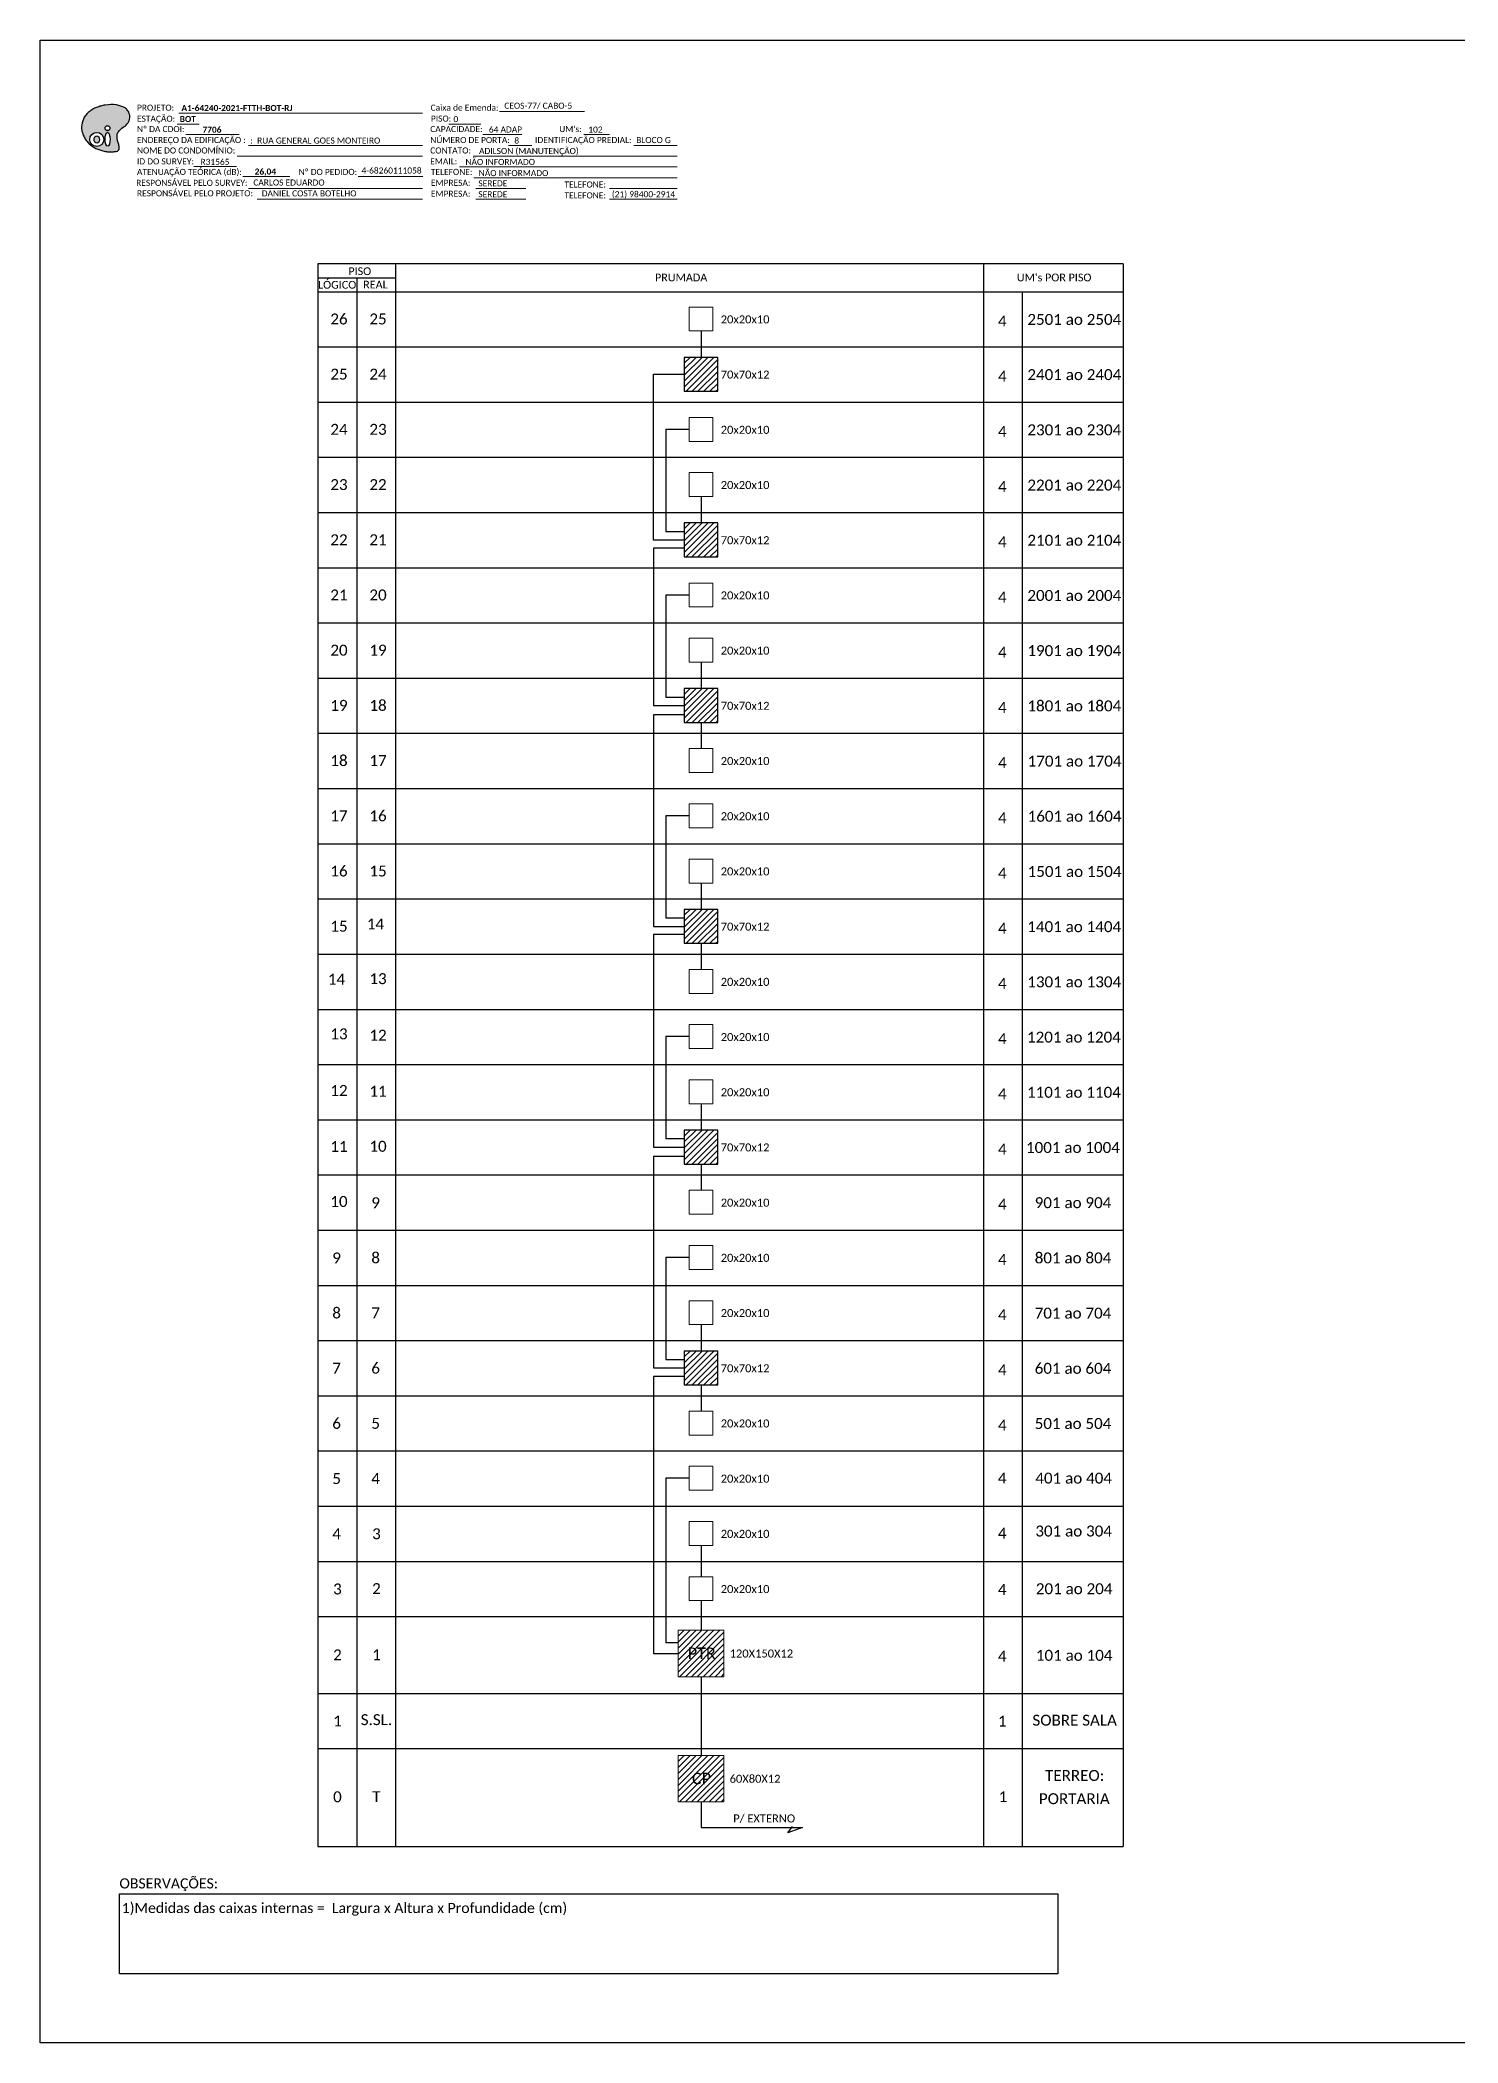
# Model space of a CAD drawing. Extents: x -4 to 1782, y 1 to 598.
# Drawn here: x 941 to 1362, y 4 to 598 of the extents above; entities that cross this region are included whole.
import ezdxf
from ezdxf.enums import TextEntityAlignment as Align

# ---------------------------------------------------------------- set-up
doc = ezdxf.new("R2010")
doc.units = 0
doc.styles.add('MtXpl_Calibri', font='calibri.ttf')
doc.styles.add('WMF-Calibri0', font='calibri.ttf')
doc.styles.add('WMF-Calibri1', font='calibrib.ttf')

# ---------------------------------------------------------------- blocks, each defined once
blk = doc.blocks.new('OI')
h = blk.add_hatch(color=40)
edge = h.paths.add_edge_path()
edge.add_spline(control_points=[(4.35, -0.67), (3.92, -0.99), (3.26, -1.5), (2.81, -2.59), (2.9, -3.5), (3.06, -4.27), (3.31, -4.85), (3.37, -5.39), (3.4, -5.88), (3.2, -6.4), (2.54, -6.61), (1.65, -6.63), (0.55, -6.67), (-0.56, -6.42), (-1.61, -6.14), (-2.77, -5.61), (-3.92, -4.77), (-4.89, -3.7), (-5.34, -2.65), (-5.6, -1.94), (-5.85, -0.96), (-5.71, 0.47), (-5.1, 2.02), (-4.14, 3.02), (-3.3, 3.61), (-2.37, 4.16), (-1.36, 4.44), (-0.56, 4.7), (0.79, 4.85), (2.24, 4.97), (3.79, 4.57), (4.67, 4.21), (5.44, 3.65), (5.76, 2.99), (6.03, 2.21), (6.01, 1.46), (5.72, 0.64), (5.31, 0.08), (4.88, -0.38), (4.51, -0.55), (4.35, -0.67)], knot_values=[0, 0, 0, 0, 1.60434, 2.417191, 3.427595, 4.282808, 4.776746, 5.304182, 5.888771, 6.258406, 6.858137, 7.79129, 8.986195, 10.124242, 11.187857, 12.242908, 13.953784, 15.414161, 16.515391, 17.349188, 17.675853, 19.552021, 21.515531, 22.568638, 23.63245, 24.621084, 25.782718, 26.745347, 27.142653, 29.870543, 31.004649, 31.921532, 32.709589, 33.801391, 34.042471, 35.192333, 35.971461, 36.628871, 37.254359, 37.836911, 37.836911, 37.836911, 37.836911], degree=3, periodic=0)
h.paths.add_polyline_path([(1.13, -0.87, -1), (-0.04, -0.87, -1)], flags=16)
edge = h.paths.add_edge_path(flags=16)
edge.add_ellipse((0.56, -3.59), major_axis=(-0.02, 1.71), ratio=0.361305, start_angle=0, end_angle=360)
h.paths.add_polyline_path([(-0.36, -3.62, -1), (-3.8, -3.62, -1)], flags=16)
edge = h.paths.add_edge_path(flags=0)
edge.add_ellipse((-2.08, -3.62), major_axis=(0, 0.885), ratio=0.758294, start_angle=0, end_angle=360)
at = {"color": 40}
for centre, radius in [((-2.08, -3.62), 1.72), ((0.54, -0.87), 0.587)]:
    blk.add_circle(centre, radius, dxfattribs=at)
blk.add_ellipse((-2.08, -3.62), major_axis=(0, 0.885), ratio=0.758294, start_param=-3.141592653589792, end_param=3.141592653589792, dxfattribs=at)
blk.add_ellipse((0.56, -3.59), major_axis=(-0.02, 1.71), ratio=0.361305, dxfattribs=at)
at = {"color": 40, "start_tangent": (-0.800898, -0.598801), "end_tangent": (-0.800898, -0.598801)}
blk.add_spline([(4.35, -0.67), (3.2, -1.78), (2.9, -2.54), (2.92, -3.55), (3.12, -4.38), (3.28, -4.85), (3.37, -5.37), (3.35, -5.95), (3.2, -6.29), (2.66, -6.55), (1.73, -6.63), (0.54, -6.62), (-0.58, -6.41), (-1.6, -6.11), (-2.56, -5.67), (-3.95, -4.67), (-4.89, -3.56), (-5.37, -2.56), (-5.64, -1.78), (-5.72, -1.46), (-5.63, 0.42), (-4.84, 2.22), (-4.13, 2.99), (-3.27, 3.62), (-2.4, 4.09), (-1.3, 4.47), (-0.37, 4.72), (0.02, 4.77), (2.75, 4.8), (3.85, 4.53), (4.69, 4.16), (5.31, 3.68), (5.85, 2.73), (5.93, 2.5), (5.94, 1.35), (5.67, 0.62), (5.29, 0.08), (4.84, -0.36), (4.35, -0.67)], degree=3, dxfattribs=at)

msp = doc.modelspace()

# ---------------------------------------------------------------- hatches: boundary and pattern name
h = msp.add_hatch()
h.set_pattern_fill('ANSI31', color=1, scale=10, style=0)
h.set_pattern_definition([(45, (517.055, 106.366), (-0.8838835, 0.8838835), [])])
h.paths.add_polyline_path([(1142.25, 504.16), (1132.34, 504.16), (1132.34, 494.12), (1142.25, 494.12)])
h.paths.add_polyline_path([(1140.55, 494.68), (1140.55, 499.83)], flags=16)
h = msp.add_hatch()
h.set_pattern_fill('ANSI31', color=1, scale=10, style=0)
h.set_pattern_definition([(45, (517.055, 57.2504), (-0.8838835, 0.8838835), [])])
h.paths.add_polyline_path([(1142.25, 455.05), (1132.34, 455.05), (1132.34, 445), (1142.25, 445)])
h.paths.add_polyline_path([(1140.55, 445.57), (1140.55, 450.72)], flags=16)
h = msp.add_hatch()
h.set_pattern_fill('ANSI31', color=1, scale=10, style=0)
h.set_pattern_definition([(45, (517.055, 8.1348), (-0.8838835, 0.8838835), [])])
h.paths.add_polyline_path([(1142.25, 405.93), (1132.34, 405.93), (1132.34, 395.89), (1142.25, 395.89)])
h.paths.add_polyline_path([(1140.55, 396.45), (1140.55, 401.6)], flags=16)
h = msp.add_hatch()
h.set_pattern_fill('ANSI31', color=1, scale=10, style=0)
h.set_pattern_definition([(45, (517.055, -57.3527), (-0.8838835, 0.8838835), [])])
h.paths.add_polyline_path([(1142.25, 340.44), (1132.34, 340.44), (1132.34, 330.4), (1142.25, 330.4)])
h.paths.add_polyline_path([(1140.55, 330.96), (1140.55, 336.11)], flags=16)
h = msp.add_hatch()
h.set_pattern_fill('ANSI31', color=1, scale=10, style=0)
h.set_pattern_definition([(45, (517.055, -122.8402), (-0.8838835, 0.8838835), [])])
h.paths.add_polyline_path([(1142.25, 274.95), (1132.34, 274.95), (1132.34, 264.91), (1142.25, 264.91)])
h.paths.add_polyline_path([(1140.55, 265.48), (1140.55, 270.62)], flags=16)
h = msp.add_hatch()
h.set_pattern_fill('ANSI31', color=1, scale=10, style=0)
h.set_pattern_definition([(45, (517.055, -188.3277), (-0.8838835, 0.8838835), [])])
h.paths.add_polyline_path([(1142.25, 209.47), (1132.34, 209.47), (1132.34, 199.43), (1142.25, 199.43)])
h.paths.add_polyline_path([(1140.55, 199.99), (1140.55, 205.14)], flags=16)
h = msp.add_hatch()
h.set_pattern_fill('ANSI31', color=1, scale=10, style=0)
h.set_pattern_definition([(45, (518.8881, -271.0687), (-0.8838835, 0.8838835), [])])
h.paths.add_polyline_path([(1130.51, 112.89), (1144.08, 112.89), (1144.08, 126.65), (1130.51, 126.65)])
h.paths.add_polyline_path([(1132.51, 117.25), (1142.59, 117.25), (1142.59, 122.4), (1132.51, 122.4)], flags=24)
h = msp.add_hatch()
h.set_pattern_fill('ANSI31', color=1, scale=10, style=0)
h.set_pattern_definition([(45, (518.8881, -308.2108), (-0.8838835, 0.8838835), [])])
h.paths.add_polyline_path([(1130.51, 75.75), (1144.08, 75.75), (1144.08, 89.51), (1130.51, 89.51)])
h.paths.add_polyline_path([(1133.74, 80.06), (1141.17, 80.06), (1141.17, 85.31), (1133.74, 85.31)], flags=24)

# ---------------------------------------------------------------- linework, layer by layer
at = {"color": 7}
msp.add_lwpolyline([(941.27, 598.27), (1782.27, 598.27), (1782.27, 4.27), (941.27, 4.27)], close=True, dxfattribs=at)
at = {"color": 7, "lineweight": 0}
for points in [[(982.41, 576.58), (1054.72, 576.58)], [(1077.56, 577.07), (1102.69, 577.07)], [(981.89, 573.3), (988.44, 573.3)], [(1062.51, 573.34), (1072, 573.34)], [(984.55, 570.23), (1000.31, 570.23)], [(1003.12, 566.99), (1054.72, 566.99)], [(1072.56, 570.23), (1084.18, 570.23)], [(1080.15, 566.99), (1087.09, 566.99)], [(1102.5, 570.23), (1110.17, 570.23)], [(1117.32, 566.99), (1130.2, 566.99)], [(986.87, 560.82), (999.57, 560.82)], [(999.71, 563.88), (1054.72, 563.88)], [(1065.64, 560.64), (1130.23, 560.64)], [(1069.68, 563.88), (1130.23, 563.88)], [(1001.41, 557.85), (1015.35, 557.85)], [(1003.12, 554.29), (1054.72, 554.29)], [(1035.64, 557.85), (1054.74, 557.85)], [(1069.92, 557.41), (1130.23, 557.41)], [(1070.53, 554.29), (1085.33, 554.29)], [(1110.14, 554.29), (1130.23, 554.29)], [(1005.61, 551.06), (1054.72, 551.06)], [(1070.53, 551.06), (1085.33, 551.06)], [(1110.14, 551.06), (1130.23, 551.06)]]:
    msp.add_lwpolyline(points, dxfattribs=at)
at = {"color": 0}
for points in [[(1262.49, 531.87), (1023.68, 531.87)], [(1023.68, 527.76), (1046.82, 527.76)], [(1023.68, 523.65), (1262.49, 523.65)]]:
    msp.add_lwpolyline(points, dxfattribs=at)
for points in [[(1023.68, 531.87), (1023.68, 62.5)], [(1046.82, 62.5), (1046.82, 531.87)], [(1221.06, 531.87), (1221.06, 62.5)], [(1262.49, 531.87), (1262.49, 62.5)], [(1035.25, 527.76), (1035.25, 62.5)], [(1232.63, 62.5), (1232.63, 523.65)], [(1023.68, 507.28), (1262.49, 507.28)], [(1023.68, 490.9), (1262.49, 490.9)], [(1023.68, 474.53), (1262.49, 474.53)], [(1023.68, 458.16), (1262.49, 458.16)], [(1023.68, 441.79), (1262.49, 441.79)], [(1023.68, 425.42), (1262.49, 425.42)], [(1023.68, 409.05), (1262.49, 409.05)], [(1023.68, 392.67), (1262.49, 392.67)], [(1023.68, 376.3), (1262.49, 376.3)], [(1023.68, 359.93), (1262.49, 359.93)], [(1023.68, 343.56), (1262.49, 343.56)], [(1023.68, 327.19), (1262.49, 327.19)], [(1023.68, 310.81), (1262.49, 310.81)], [(1023.68, 294.44), (1262.49, 294.44)], [(1023.68, 278.07), (1262.49, 278.07)], [(1023.68, 261.7), (1262.49, 261.7)], [(1023.68, 245.33), (1262.49, 245.33)], [(1023.68, 228.95), (1262.49, 228.95)], [(1023.68, 212.58), (1262.49, 212.58)], [(1023.68, 196.21), (1262.49, 196.21)], [(1023.68, 179.84), (1262.49, 179.84)], [(1023.68, 163.47), (1262.49, 163.47)], [(1023.68, 147.1), (1262.49, 147.1)], [(1023.68, 130.72), (1262.49, 130.72)], [(1023.68, 107.94), (1262.49, 107.94)], [(1023.68, 91.57), (1262.49, 91.57)], [(1023.68, 62.5), (1262.49, 62.5)]]:
    msp.add_lwpolyline(points)
at = {"lineweight": 0}
for points in [[(1140.81, 519.1), (1133.8, 519.1), (1133.8, 512), (1140.81, 512)], [(1140.81, 486.36), (1133.8, 486.36), (1133.8, 479.25), (1140.81, 479.25)], [(1140.81, 469.99), (1133.8, 469.99), (1133.8, 462.88), (1140.81, 462.88)], [(1140.81, 437.24), (1133.8, 437.24), (1133.8, 430.14), (1140.81, 430.14)], [(1140.81, 420.87), (1133.8, 420.87), (1133.8, 413.77), (1140.81, 413.77)], [(1140.81, 388.13), (1133.8, 388.13), (1133.8, 381.02), (1140.81, 381.02)], [(1140.81, 371.75), (1133.8, 371.75), (1133.8, 364.65), (1140.81, 364.65)], [(1140.81, 355.38), (1133.8, 355.38), (1133.8, 348.28), (1140.81, 348.28)], [(1140.81, 322.64), (1133.8, 322.64), (1133.8, 315.54), (1140.81, 315.54)], [(1140.81, 306.27), (1133.8, 306.27), (1133.8, 299.16), (1140.81, 299.16)], [(1140.81, 289.89), (1133.8, 289.89), (1133.8, 282.79), (1140.81, 282.79)], [(1140.81, 257.15), (1133.8, 257.15), (1133.8, 250.05), (1140.81, 250.05)], [(1140.81, 240.78), (1133.8, 240.78), (1133.8, 233.68), (1140.81, 233.68)], [(1140.81, 224.41), (1133.8, 224.41), (1133.8, 217.3), (1140.81, 217.3)], [(1140.81, 191.66), (1133.8, 191.66), (1133.8, 184.56), (1140.81, 184.56)], [(1140.81, 175.29), (1133.8, 175.29), (1133.8, 168.19), (1140.81, 168.19)], [(1140.81, 158.92), (1133.8, 158.92), (1133.8, 151.82), (1140.81, 151.82)], [(1140.81, 142.55), (1133.8, 142.55), (1133.8, 135.45), (1140.81, 135.45)]]:
    msp.add_lwpolyline(points, close=True, dxfattribs=at)
at = {"color": 3}
for points in [[(1137.29, 512), (1137.29, 504.16)], [(1132.34, 449.92), (1123.24, 449.92), (1123.24, 499.14), (1132.34, 499.14)], [(1133.8, 482.81), (1126.86, 482.81), (1126.86, 452.55), (1132.34, 452.55)], [(1137.29, 462.88), (1137.29, 455.05)], [(1132.34, 447.58), (1123.24, 447.58), (1123.24, 400.91), (1132.34, 400.91)], [(1133.8, 433.69), (1126.86, 433.69), (1126.86, 403.44), (1132.34, 403.44)], [(1137.29, 413.77), (1137.29, 405.93)], [(1132.34, 398.15), (1123.24, 398.15), (1123.24, 335.42), (1132.34, 335.42)], [(1137.29, 395.89), (1137.29, 388.13)], [(1133.8, 368.2), (1126.86, 368.2), (1126.86, 337.95), (1132.34, 337.95)], [(1137.29, 348.28), (1137.29, 340.44)], [(1132.34, 332.97), (1123.24, 332.97), (1123.24, 269.93), (1132.34, 269.93)], [(1137.29, 330.4), (1137.29, 322.64)], [(1133.8, 302.72), (1126.86, 302.72), (1126.86, 272.46), (1132.34, 272.46)], [(1137.29, 282.79), (1137.29, 274.95)], [(1132.34, 267.18), (1123.24, 267.18), (1123.24, 204.45), (1132.34, 204.45)], [(1137.29, 264.91), (1137.29, 257.15)], [(1133.8, 237.23), (1126.86, 237.23), (1126.86, 206.97), (1132.34, 206.97)], [(1137.29, 217.3), (1137.29, 209.47)], [(1132.34, 201.9), (1123.24, 201.9), (1123.24, 119.79), (1130.51, 119.79)], [(1137.29, 199.43), (1137.29, 191.66)], [(1133.8, 171.74), (1126.86, 171.74), (1126.86, 123.06), (1130.51, 123.06)], [(1137.29, 151.82), (1137.29, 142.55)], [(1137.29, 135.45), (1137.29, 126.65)], [(1137.29, 112.89), (1137.29, 89.51)]]:
    msp.add_lwpolyline(points, dxfattribs=at)
at = {"color": 1}
for points in [[(1142.25, 504.16), (1132.34, 504.16), (1132.34, 494.12), (1142.25, 494.12)], [(1142.25, 455.05), (1132.34, 455.05), (1132.34, 445), (1142.25, 445)], [(1142.25, 405.93), (1132.34, 405.93), (1132.34, 395.89), (1142.25, 395.89)], [(1142.25, 340.44), (1132.34, 340.44), (1132.34, 330.4), (1142.25, 330.4)], [(1142.25, 274.95), (1132.34, 274.95), (1132.34, 264.91), (1142.25, 264.91)], [(1142.25, 209.47), (1132.34, 209.47), (1132.34, 199.43), (1142.25, 199.43)]]:
    msp.add_lwpolyline(points, close=True, dxfattribs=at)
at = {"color": 1, "lineweight": 0}
for points in [[(1130.51, 126.65), (1144.08, 126.65), (1144.08, 112.89), (1130.51, 112.89)], [(1130.51, 89.51), (1144.08, 89.51), (1144.08, 75.75), (1130.51, 75.75)]]:
    msp.add_lwpolyline(points, close=True, dxfattribs=at)
at = {"color": 1}
for points in [[(1137.29, 75.75), (1137.29, 68.18), (1167.43, 68.18)], [(1163.02, 66.59), (1164.42, 68.42)], [(1167.43, 68.18), (1163.02, 66.59)]]:
    msp.add_lwpolyline(points, dxfattribs=at)
at = {"color": 0}
msp.add_lwpolyline([(964.83, 48.47), (1243.08, 48.47), (1243.08, 24.77), (964.83, 24.77)], close=True, dxfattribs=at)

# ---------------------------------------------------------------- block references
at = {"color": 7, "xscale": 1.213923925163967, "yscale": 1.213923925163967, "zscale": 1.213923925163967, "rotation": 0.1532896023949059}
msp.add_blockref('OI', (960.6, 573.2), dxfattribs=at)

# ---------------------------------------------------------------- texts
at = {"color": 7, "lineweight": 0, "style": 'WMF-Calibri0'}
for s, height, p in [('PROJETO:', 1.793, (970.01, 577.33)), ('ESTAÇÃO:', 1.793, (970.01, 574.05)), ('Caixa de Emenda:', 1.7927, (1057.1, 577.33)), ('Nº DA CDOI:', 1.7927, (970.01, 570.98)), ('CAPACIDADE:', 1.7927, (1056.99, 570.98)), ("UM's:", 1.793, (1095.24, 570.98)), ('ENDEREÇO DA EDIFICAÇÃO :', 1.7927, (970.01, 567.74)), ('NOME DO CONDOMÍNIO:', 1.7927, (970.01, 564.63)), ('CONTATO:', 1.793, (1056.99, 564.63)), ('NÚMERO DE PORTA:', 1.7927, (1056.99, 567.74)), ('IDENTIFICAÇÃO PREDIAL:', 1.7927, (1088.07, 567.74)), ('ATENUAÇÃO TEÓRICA (dB):', 1.7927, (970.01, 558.28)), ('ID DO SURVEY:', 1.7927, (970.01, 561.39)), ('Nº DO PEDIDO:', 1.7927, (1017.93, 558.28)), ('EMAIL:', 1.793, (1056.99, 561.39)), ('TELEFONE:', 1.793, (1057.17, 558.28)), ('RESPONSÁVEL PELO SURVEY:', 1.7927, (969.77, 555.04)), ('RESPONSÁVEL PELO PROJETO:', 1.7927, (970.01, 551.93)), ('EMPRESA:', 1.793, (1057.17, 555.04)), ('EMPRESA:', 1.793, (1057.17, 551.8)), ('TELEFONE:', 1.793, (1096.78, 554.54)), ('TELEFONE:', 1.793, (1096.78, 551.3))]:
    msp.add_text(s, height=height, dxfattribs=at).set_placement(p)
at = {"color": 7}
for s, height, style, p in [('A1-64240-2021-FTTH-BOT-RJ', 1.7927, 'WMF-Calibri1', (983.2, 577.23)), ('CEOS-77/ CABO-5', 1.7927, 'WMF-Calibri0', (1078.95, 577.91)), ('BOT', 1.793, 'WMF-Calibri1', (982.69, 573.95)), ('PISO:', 1.793, 'WMF-Calibri0', (1057.17, 574.09)), ('0', 1.79, 'WMF-Calibri0', (1063.87, 573.94)), (' 64 ADAP', 1.793, 'WMF-Calibri0', (1073.74, 570.85)), ('102', 1.793, 'WMF-Calibri0', (1103.86, 570.83)), (':  RUA GENERAL GOES MONTEIRO', 1.7927, 'WMF-Calibri0', (1003.63, 567.58)), ('ADILSON (MANUTENÇÃO)', 1.7927, 'WMF-Calibri0', (1071.46, 564.48)), ('8', 1.79, 'WMF-Calibri0', (1081.93, 567.59)), ('BLOCO G', 1.793, 'WMF-Calibri0', (1118.06, 567.71)), ('R31565', 1.793, 'WMF-Calibri0', (988.85, 561.26)), ('26,04 ', 1.793, 'WMF-Calibri1', (1004.93, 558.38)), ('4-68260111058', 1.7927, 'WMF-Calibri0', (1036.58, 558.69)), ('NÃO INFORMADO', 1.7927, 'WMF-Calibri0', (1067.42, 561.24)), ('NÃO INFORMADO', 1.7927, 'WMF-Calibri0', (1071.37, 557.92)), ('CARLOS EDUARDO', 1.7927, 'WMF-Calibri0', (1004.52, 555.13)), ('DANIEL COSTA BOTELHO', 1.7927, 'WMF-Calibri0', (1007.01, 551.9)), ('SEREDE', 1.793, 'WMF-Calibri0', (1071.24, 554.89)), ('SEREDE', 1.793, 'WMF-Calibri0', (1071.24, 551.66)), ('(21) 98400-2914', 1.7927, 'WMF-Calibri0', (1110.84, 551.66)), ('2501 ao 2504', 3.24, 'WMF-Calibri0', (1234.08, 513.8)), ('20x20x10', 2.373, 'WMF-Calibri0', (1143.14, 514.25)), ('70x70x12', 2.373, 'WMF-Calibri0', (1143.14, 497.88)), ('2401 ao 2404', 3.24, 'WMF-Calibri0', (1234.08, 497.43)), ('20x20x10', 2.373, 'WMF-Calibri0', (1143.14, 481.5)), ('2301 ao 2304', 3.24, 'WMF-Calibri0', (1234.08, 481.05)), ('20x20x10', 2.373, 'WMF-Calibri0', (1143.14, 465.13)), ('2201 ao 2204', 3.24, 'WMF-Calibri0', (1234.08, 464.68)), ('2101 ao 2104', 3.24, 'WMF-Calibri0', (1234.08, 448.31)), ('70x70x12', 2.373, 'WMF-Calibri0', (1143.14, 448.76)), ('20x20x10', 2.373, 'WMF-Calibri0', (1143.14, 432.39)), ('2001 ao 2004', 3.24, 'WMF-Calibri0', (1234.08, 431.94)), ('20x20x10', 2.373, 'WMF-Calibri0', (1143.14, 416.02)), ('1901 ao 1904', 3.24, 'WMF-Calibri0', (1234.08, 415.57)), ('70x70x12', 2.373, 'WMF-Calibri0', (1143.14, 399.64)), ('1801 ao 1804', 3.24, 'WMF-Calibri0', (1234.08, 399.19)), ('20x20x10', 2.373, 'WMF-Calibri0', (1143.14, 383.27)), ('1701 ao 1704', 3.24, 'WMF-Calibri0', (1234.15, 382.82)), ('20x20x10', 2.373, 'WMF-Calibri0', (1143.14, 366.9)), ('1601 ao 1604', 3.24, 'WMF-Calibri0', (1234.15, 366.45)), ('20x20x10', 2.373, 'WMF-Calibri0', (1143.14, 350.53)), ('1501 ao 1504', 3.24, 'WMF-Calibri0', (1234.15, 350.08)), ('70x70x12', 2.373, 'WMF-Calibri0', (1143.14, 334.16)), ('1401 ao 1404', 3.24, 'WMF-Calibri0', (1234.05, 333.71)), ('20x20x10', 2.373, 'WMF-Calibri0', (1143.14, 317.78)), ('1301 ao 1304', 3.24, 'WMF-Calibri0', (1234.05, 317.34)), ('20x20x10', 2.373, 'WMF-Calibri0', (1143.14, 301.41)), ('1201 ao 1204', 3.24, 'WMF-Calibri0', (1233.96, 300.96)), ('20x20x10', 2.373, 'WMF-Calibri0', (1143.14, 285.04)), ('1101 ao 1104', 3.24, 'WMF-Calibri0', (1233.96, 284.59)), ('70x70x12', 2.373, 'WMF-Calibri0', (1143.14, 268.67)), ('1001 ao 1004', 3.24, 'WMF-Calibri0', (1233.67, 268.22)), ('20x20x10', 2.373, 'WMF-Calibri0', (1143.14, 252.3)), ('901 ao 904', 3.24, 'WMF-Calibri0', (1236.25, 251.85)), ('20x20x10', 2.373, 'WMF-Calibri0', (1143.14, 235.93)), ('801 ao 804', 3.24, 'WMF-Calibri0', (1236.25, 235.48)), ('20x20x10', 2.373, 'WMF-Calibri0', (1143.14, 219.55)), ('701 ao 704', 3.24, 'WMF-Calibri0', (1236.25, 219.1)), ('70x70x12', 2.373, 'WMF-Calibri0', (1143.14, 203.18)), ('601 ao 604', 3.24, 'WMF-Calibri0', (1236.25, 202.73)), ('20x20x10', 2.373, 'WMF-Calibri0', (1143.14, 186.81)), ('501 ao 504', 3.24, 'WMF-Calibri0', (1236.25, 186.36)), ('20x20x10', 2.373, 'WMF-Calibri0', (1143.14, 170.44)), ('401 ao 404', 3.24, 'WMF-Calibri0', (1236.44, 170.17)), ('20x20x10', 2.373, 'WMF-Calibri0', (1143.14, 154.07)), ('301 ao 304', 3.24, 'WMF-Calibri0', (1236.44, 154.47)), ('20x20x10', 2.373, 'WMF-Calibri0', (1143.14, 137.69)), ('201 ao 204', 3.24, 'WMF-Calibri0', (1236.59, 137.36)), ('PTR', 3.433, 'WMF-Calibri0', (1133.37, 118.12)), ('120X150X12', 2.373, 'WMF-Calibri0', (1145.78, 118.58)), ('101 ao 104', 3.24, 'WMF-Calibri0', (1236.59, 117.61)), ('SOBRE SALA', 3.24, 'WMF-Calibri0', (1235.58, 98.37)), ('CP', 3.433, 'WMF-Calibri0', (1134.62, 80.98)), ('60X80X12', 2.373, 'WMF-Calibri0', (1145.78, 81.44)), ('TERREO:', 3.24, 'WMF-Calibri0', (1239.31, 81.99)), ('PORTARIA', 3.24, 'WMF-Calibri0', (1237.49, 75.09)), ('P/ EXTERNO', 2.373, 'WMF-Calibri0', (1146.85, 69.67))]:
    msp.add_text(s, height=height, dxfattribs=dict(at, style=style)).set_placement(p)
at = {"color": 7, "style": 'WMF-Calibri1'}
msp.add_text('7706', height=1.793, dxfattribs=at).set_placement((992.25, 570.8), align=Align.CENTER)
at = {"color": 0, "style": 'WMF-Calibri0'}
for s, p in [('     PISO', (1028.64, 528.57)), ('PRUMADA', (1123.64, 526.71)), ("UM's POR PISO", (1230.95, 526.71)), ('  LÓGICO', (1022.09, 524.54)), ('    REAL', (1033.85, 524.6))]:
    msp.add_text(s, height=2.3, dxfattribs=at).set_placement(p)
at = {"color": 7, "style": 'WMF-Calibri0'}
for s, p in [('26', (1029.92, 515.56)), ('25', (1041.5, 515.56)), ('25', (1029.92, 499.19)), ('24', (1041.5, 499.19)), ('24', (1029.92, 482.82)), ('23', (1041.5, 482.82)), ('23', (1029.92, 466.44)), ('22', (1041.5, 466.44)), ('22', (1029.92, 450.07)), ('21', (1041.5, 450.07)), ('21', (1029.92, 433.7)), ('20', (1041.5, 433.7)), ('20', (1029.92, 417.33)), ('19', (1041.5, 417.33)), ('19', (1029.92, 400.96)), ('18', (1041.5, 400.96)), ('18', (1029.92, 384.59)), ('17', (1041.5, 384.59)), ('17', (1029.92, 368.21)), ('16', (1041.5, 368.21)), ('16', (1029.92, 351.84)), ('15', (1041.5, 351.84)), ('15', (1029.92, 335.47)), ('14', (1040.74, 336.12)), ('14', (1029.17, 319.75)), ('13', (1041.5, 319.91)), ('13', (1029.92, 303.54)), ('12', (1041.5, 303.13)), ('12', (1029.92, 286.75)), ('11', (1041.5, 286.53)), ('11', (1029.92, 270.16)), ('10', (1041.5, 270.2)), ('10', (1029.92, 253.83))]:
    msp.add_text(s, height=3.24, dxfattribs=at).set_placement(p, align=Align.MIDDLE_CENTER)
for s, style, p in [('OBSERVAÇÕES:', 'WMF-Calibri0', (964.81, 50.09)), ('1)Medidas das caixas internas =  Largura x Altura x Profundidade (cm)', 'MtXpl_Calibri', (965.5, 42.8))]:
    msp.add_text(s, height=3, dxfattribs=dict(style=style)).set_placement(p)
for tag, flags, p in [('4', 4, (1226.66, 514.95)), ('4', 4, (1226.66, 498.58)), ('4', 4, (1226.66, 482.21)), ('4', 4, (1226.66, 465.84)), ('4', 4, (1226.66, 449.47)), ('4', 4, (1226.66, 433.09)), ('4', 4, (1226.66, 416.72)), ('4', 4, (1226.66, 400.35)), ('4', 4, (1226.66, 383.98)), ('4', 4, (1226.66, 367.61)), ('4', 4, (1226.66, 351.23)), ('4', 4, (1226.66, 334.86)), ('4', 4, (1226.66, 318.49)), ('4', 4, (1226.66, 302.12)), ('4', 4, (1226.66, 285.75)), ('4', 4, (1226.66, 269.37)), ('9', 4, (1040.79, 253.44)), ('4', 4, (1226.66, 253)), ('9', 4, (1029.22, 237.07)), ('8', 4, (1040.79, 237.14)), ('4', 4, (1226.66, 236.63)), ('8', 4, (1029.22, 220.77)), ('7', 4, (1040.79, 220.77)), ('4', 4, (1226.66, 220.26)), ('7', 4, (1029.22, 204.4)), ('6', 4, (1040.79, 204.4)), ('4', 4, (1226.66, 203.89)), ('6', 4, (1029.22, 188.03)), ('5', 4, (1040.79, 188.03)), ('4', 4, (1226.66, 187.52)), ('5', 4, (1029.22, 171.65)), ('4', 4, (1040.79, 171.65)), ('4', 4, (1226.63, 171.81)), ('4', 4, (1029.22, 155.28)), ('3', 4, (1041.03, 155.28)), ('4', 4, (1226.63, 155.44)), ('3', 4, (1029.46, 138.91)), ('2', 4, (1041.03, 139.01)), ('4', 4, (1226.63, 138.76)), ('2', 4, (1029.46, 119.36)), ('1', 4, (1041.03, 119.4)), ('4', 4, (1226.63, 119.01)), ('1', 4, (1029.46, 99.75)), ('S.SL.', 12, (1041.03, 100.15)), ('1', 4, (1226.63, 99.74)), ('0', 4, (1029.46, 77.28)), ('T', 12, (1041.03, 77.32)), ('1', 4, (1226.84, 77.31))]:
    msp.add_attdef(tag, text='XX', height=3.24, dxfattribs=dict(at, flags=flags)).set_placement(p, align=Align.MIDDLE_CENTER)

doc.saveas('drawing.dxf')
